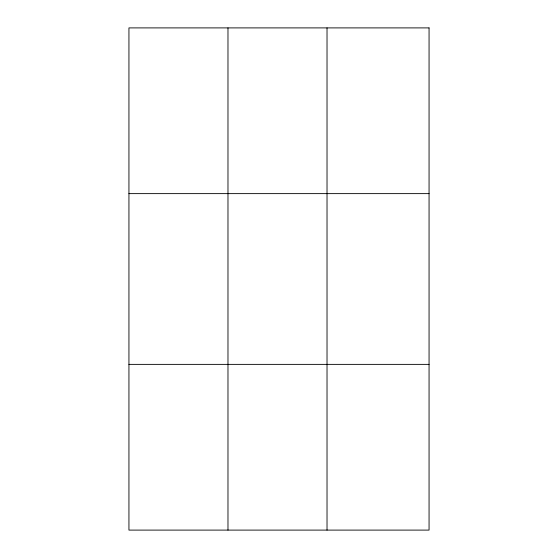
<?xml version="1.0" encoding="UTF-8"?>
<svg xmlns="http://www.w3.org/2000/svg" width="558" height="558" viewBox="0 0 558 558"><rect width="100%" height="100%" fill="white"/><g stroke="black" fill="none" stroke-linecap="round" stroke-linejoin="round"><path stroke-width="0.84" d="M227.978 530.1L227.978 27.9M327.023 530.1L327.023 27.9M128.94 193.626L429.06 193.626M128.94 364.374L429.06 364.374M429.06 27.9L429.06 530.1L128.94 530.1L128.94 27.9L429.06 27.9"/></g></svg>
